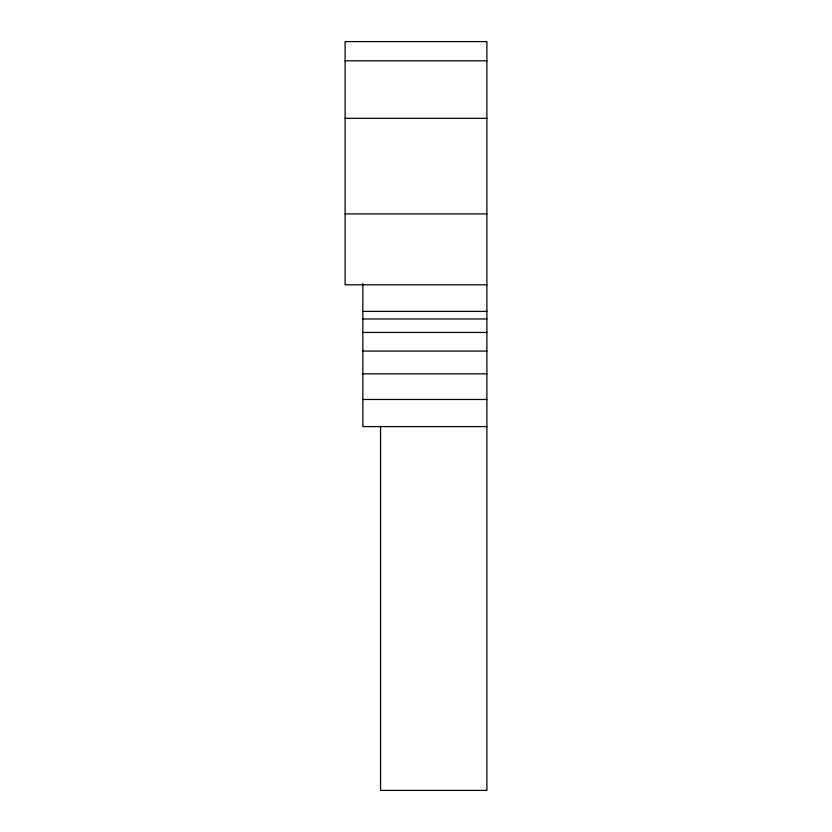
<?xml version="1.0" encoding="UTF-8"?>
<svg xmlns="http://www.w3.org/2000/svg" width="832" height="832" viewBox="0 0 832 832"><rect width="100%" height="100%" fill="white"/><g stroke="black" fill="none" stroke-linecap="round" stroke-linejoin="round"><path stroke-width="1.25" d="M345.103 60.809L486.897 60.809M345.103 118.331L486.897 118.331M345.103 213.918L486.897 213.918M486.897 284.814L345.103 284.814L345.103 41.6L486.897 41.6L486.897 790.4L380.557 790.4L380.557 426.598M362.835 311.397L486.897 311.397M362.835 318.968L486.897 318.968M362.835 332.446L486.897 332.446M362.835 351.073L486.897 351.073M362.835 373.838L486.897 373.838M362.835 399.474L486.897 399.474M486.897 426.598L362.835 426.598L362.835 283.66"/></g></svg>
